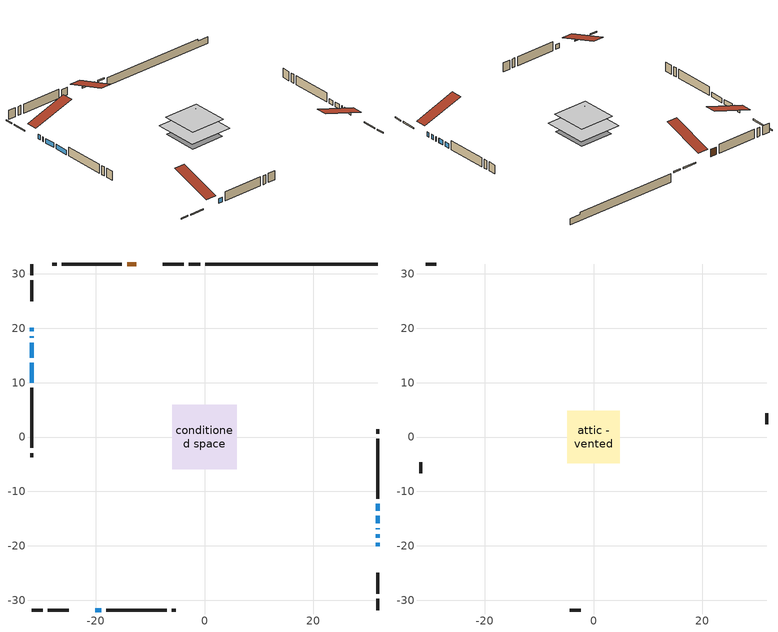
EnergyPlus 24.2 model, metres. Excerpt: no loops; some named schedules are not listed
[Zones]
conditioned space
 floor adiabatic (AdiabaticFloorConstruction): -5.97,-5.97 -5.97,5.97 5.97,5.97 5.97,-5.97 z0.46
 floor foundation (Slab1 construction): -4.68,-4.68 -4.68,4.68 4.68,4.68 4.68,-4.68 z-1.83
 floor foundation (Slab2 construction): -3.17,-3.17 -3.17,3.17 3.17,3.17 3.17,-3.17 z0
 wall outside (RimJoist1 construction): -0.81,31.82 -2.87,31.82 / -31.82,-31.82 -29.76,-31.82 / -31.82,31.82 -31.82,29.76 / 31.82,-31.82 31.82,-29.76 z0.46:0.76
 wall outside (RimJoist2 construction): -3.8,31.82 -7.68,31.82 / -28.83,-31.82 -24.94,-31.82 / -31.82,28.83 -31.82,24.94 / 31.82,-28.83 31.82,-24.94 z0.46:0.76
 wall outside (AdiabaticWallConstruction 1): -12.53,31.82 -14.25,31.82 z0.46:2.49
 wall outside (AdiabaticWallConstruction): 31.82,-20.1 31.82,-19.49 / -20.1,-31.82 -18.97,-31.82 / 31.82,-18.57 31.82,-17.88 / -31.82,20.1 -31.82,19.42 / 31.82,-16.96 31.82,-16.78 / 31.82,-15.86 31.82,-14.46 / 31.82,-13.53 31.82,-12.31 / -31.82,18.49 -31.82,18.23 / -31.82,17.31 -31.82,14.58 / -31.82,13.65 -31.82,9.97 z0.46:1.68
 wall outside (Wall1 construction): -15.18,31.82 -26.24,31.82 / -18.04,-31.82 -6.98,-31.82 / -31.82,9.04 -31.82,-2.02 / 31.82,-11.38 31.82,-0.32 z0.46:2.9
 wall outside (Wall2 construction): -27.17,31.82 -27.96,31.82 / -6.05,-31.82 -5.27,-31.82 / -31.82,-2.95 -31.82,-3.73 / 31.82,0.61 31.82,1.4 z0.46:2.9
 wall foundation (FoundationWall1 construction): 0.12,31.82,-1.83 0.12,31.82,0.46 28.65,31.82,0.46 28.65,31.82,-0.06 31.82,31.82,-0.06 31.82,31.82,-1.83
 window (WindowConstruction): 31.82,-20.1 31.82,-19.49 z0.46:1.68
 window (WindowConstruction 7): -20.1,-31.82 -18.97,-31.82 z0.46:1.68
 window (WindowConstruction 8): 31.82,-18.56 31.82,-17.89 z0.46:1.68
 window (WindowConstruction 9): -31.82,20.1 -31.82,19.42 z0.46:1.68
 window (WindowConstruction 1): 31.82,-16.96 31.82,-16.78 z0.46:1.68
 window (WindowConstruction 2): 31.82,-15.86 31.82,-14.46 z0.46:1.68
 window (WindowConstruction 3): 31.82,-13.53 31.82,-12.31 z0.46:1.68
 window (WindowConstruction 4): -31.82,18.49 -31.82,18.24 z0.46:1.68
 window (WindowConstruction 5): -31.82,17.31 -31.82,14.58 z0.46:1.68
 window (WindowConstruction 6): -31.82,13.65 -31.82,9.97 z0.46:1.68
 door (Door): -12.53,31.82 -14.25,31.82 z0.46:2.49
 ceiling adiabatic (AdiabaticFloorConstruction): 5.97,-5.97 5.97,5.97 -5.97,5.97 -5.97,-5.97 z0.46
attic - vented
 floor to conditioned space (Floor1 construction Reversed): -4.84,-4.84 -4.84,4.84 4.84,4.84 4.84,-4.84 z2.9
 floor to conditioned space (Floor2 construction Reversed): -3.23,-3.23 -3.23,3.23 3.23,3.23 3.23,-3.23 z2.9
 wall outside (Wall3 construction): -28.88,31.82 -30.89,31.82 / -4.34,-31.82 -2.33,-31.82 / -31.82,-4.66 -31.82,-6.67 / 31.82,2.33 31.82,4.33 z0.46:2.9
 roof outside (Roof1 construction): -11.6,31.82,2.9 -11.6,20.48,6.68 -8.61,20.48,6.68 -8.61,31.82,2.9; -21.03,-31.82,2.9 -21.03,-20.48,6.68 -24.01,-20.48,6.68 -24.01,-31.82,2.9; -31.82,21.03,2.9 -20.48,21.03,6.68 -20.48,24.01,6.68 -31.82,24.01,2.9; 31.82,-21.03,2.9 20.48,-21.03,6.68 20.48,-24.01,6.68 31.82,-24.01,2.9
[Building]
Building 1: Terrain=Suburbs
[Site:Location]
Estevan AP_SK: Latitude {deg}=49.21; Longitude {deg}=-102.97; Time Zone {hr}=-6; Elevation {m}=580; Keep Site Location Information=Yes
[Site:GroundTemperature:Shallow]
-2.14499, -4.68774, -4.89137, -3.68471, 1.15939, 5.98092, 10.1609, 12.8089, 13.0338, 10.8802, 6.80675, 2.13313
[Site:WaterMainsTemperature]
Calculation Method=Schedule; Temperature Schedule=mains temperature schedule
[Material] Roughness=Rough; Thermal Absorptance=0.9
Name | Thickness {m} | Conductivity {W/m-K} | Density {kg/m3} | Specific Heat {J/kg-K} | Solar Absorptance | Visible Absorptance
asphalt or fiberglass shingles | 0.00635 | 0.162714 | 1121.4 | 1465.45 | 0.84 | 0.84
ceiling loosefill ins | 0.169333 | 0.0480833 | 16.02 | 1046.75 | 0.7 | 0.7
ceiling loosefill ins 1 | 0.254 | 0.0480833 | 16.02 | 1046.75 | 0.7 | 0.7
ceiling stud and cavity | 0.1397 | 0.326487 | 65.682 | 1177.47 | 0.7 | 0.7
ceiling stud and cavity 1 | 0.1397 | 0.166674 | 65.682 | 1177.47 | 0.7 | 0.7
concrete 4.0 in. | 0.1016 | 1.803125 | 2242.8 | 837.4 | 0.7 | 0.7
concrete 8.0 in. | 0.2032 | 1.803125 | 2242.8 | 837.4 | 0.7 | 0.7
door material | 0.04445 | 0.0451087 | 512.64 | 1214.23 | 0.7 | 0.7
exterior vertical ins | 0.00577326 | 0.029427 | 32.04 | 1214.23 | 0.7 | 0.7
floor covering | 0.0127 | 0.0433444 | 54.468 | 1339.84 | 0.6 | 0.6
floor rigid ins; wall rigid ins | 0.512978 | 0.029427 | 32.04 | 1214.23 | 0.7 | 0.7
floor stud and cavity | 0.1397 | 1.75129 | 37.0049 | 1207.88 | 0.7 | 0.7
furniture material conditioned space 1 | 0.1524 | 0.115458 | 640.8 | 1214.23 | 0.6 | 0.6
gypsum board | 0.0127 | 0.160291 | 801 | 837.4 | 0.6 | 0.6
gypsum board 1 | 0.0127 | 0.160291 | 801 | 837.4 | 0.7 | 0.7
osb sheathing 0.5 in. | 0.0127 | 0.115458 | 512.64 | 1214.23 | 0.7 | 0.7
osb sheathing 0.75 in. | 0.01905 | 0.115458 | 512.64 | 1214.23 | 0.7 | 0.7
osb sheathing 2.0 in. | 0.0508 | 0.115458 | 512.64 | 1214.23 | 0.7 | 0.7
rim joist stud and cavity | 0.0508 | 0.271007 | 50.32683 | 1063.81 | 0.6 | 0.6
rim joist stud and cavity 1 | 0.0508 | 0.0310355 | 125.044 | 1163.47 | 0.6 | 0.6
wall stud and cavity | 0.1397 | 0.114817 | 139.0536 | 1170.24 | 0.7 | 0.7
wall stud and cavity 1 | 0.1397 | 0.141173 | 139.0536 | 1170.24 | 0.7 | 0.7
wall stud and cavity 2 | 0.0889 | 6.1454 | 50.32683 | 1063.81 | 0.6 | 0.6
wall stud and cavity 3 | 0.0889 | 0.380278 | 52.3479 | 1209.89 | 0.7 | 0.7
wall stud and cavity 4 | 0.0889 | 0.391764 | 83.0341 | 1211.67 | 0.7 | 0.7
wood siding | 0.0254 | 0.102417 | 544.68 | 1172.36 | 0 | 0
wood siding 1 | 0.00254 | 0.102417 | 544.68 | 1172.36 | 0 | 0
wood siding 2; wood siding 3; wood siding 4 | 0.0254 | 0.102417 | 544.68 | 1172.36 | 0.7 | 0.7
[WindowMaterial:SimpleGlazingSystem]
Name | U-Factor {W/m2-K} | Solar Heat Gain Coefficient
WindowMaterial | 1.916325 | 0.56
WindowMaterial 1 | 1.99184 | 0.47
WindowMaterial 2 | 1.90894 | 0.57
WindowMaterial 3 | 1.89475 | 0.59
WindowMaterial 4 | 1.98616 | 0.48
WindowMaterial 5 | 1.88055 | 0.6
WindowMaterial 6 | 1.853867 | 0.63
WindowMaterial 7 | 1.92087 | 0.56
WindowMaterial 8 | 5.22149 | 0.66
[Construction]
AdiabaticFloorConstruction: floor stud and cavity, floor rigid ins, osb sheathing 0.75 in., floor covering
AdiabaticWallConstruction: wood siding 3, wall rigid ins, wall stud and cavity 3, gypsum board
AdiabaticWallConstruction 1: wood siding 4, wall rigid ins, wall stud and cavity 3, gypsum board
Door: door material
Floor1 construction Reversed: gypsum board, ceiling stud and cavity, ceiling loosefill ins
Floor2 construction Reversed: gypsum board, ceiling stud and cavity 1, ceiling loosefill ins 1
FoundationWall1 construction: concrete 8.0 in., gypsum board 1
furniture construction conditioned space 1: furniture material conditioned space 1
PartitionWallConstruction: gypsum board, wall stud and cavity 4, gypsum board
RimJoist1 construction: wood siding 2, rim joist stud and cavity
RimJoist2 construction: wood siding 2, osb sheathing 2.0 in., rim joist stud and cavity 1
Roof1 construction: asphalt or fiberglass shingles
Slab1 construction; Slab2 construction: concrete 4.0 in.
Wall1 construction: wood siding, osb sheathing 0.5 in., wall stud and cavity, gypsum board
Wall2 construction: wood siding, osb sheathing 0.5 in., wall stud and cavity 1, gypsum board
Wall3 construction: wood siding 1, wall stud and cavity 2
WindowConstruction: WindowMaterial
WindowConstruction 1: WindowMaterial 1
WindowConstruction 2: WindowMaterial 2
WindowConstruction 3: WindowMaterial 3
WindowConstruction 4: WindowMaterial 4
WindowConstruction 5: WindowMaterial 5
WindowConstruction 6: WindowMaterial 6
WindowConstruction 7: WindowMaterial 7
WindowConstruction 8; WindowConstruction 9: WindowMaterial 8
[Zone] Multiplier=1; Part of Total Floor Area=Yes
Name | Volume {m3}
attic - vented | 83.176
conditioned space | 576.2
[Space]
Name | Zone | Volume {m3}
attic - vented 1 | attic - vented | 83.176
conditioned space 1 | conditioned space | 576.2
[ZoneInfiltration:EffectiveLeakageArea]
infil attic - vented 1: Zone or Space=attic - vented 1; Schedule=Always On Discrete; Effective Air Leakage Area {cm2}=4647.43; Stack Coefficient=0.000432415; Wind Coefficient=1.40498e-05
[ZoneMixing]
whole house fan mix: Zone or Space=attic - vented; Schedule=Always On Continuous; Design Flow Rate Calculation Method=Flow/Zone; Design Flow Rate {m3/s}=0; Source Zone or Space=conditioned space
[SurfaceProperty:ExposedFoundationPerimeter] Exposed Perimeter Calculation Method=TotalExposedPerimeter
Name | Total Exposed Perimeter {m}
Slab1 | 31.699
Slab2 | 18.288
[InternalMass] Zone or ZoneList=conditioned space; Space or SpaceList=conditioned space 1
Name | Construction | Surface Area {m2}
furniture mass conditioned space 1 | furniture construction conditioned space 1 | 108.252
partition wall mass | PartitionWallConstruction | 270.63
[Lights]
interior lighting: Zone or ZoneList or Space or SpaceList=conditioned space 1; Schedule=interior lighting schedule; Design Level Calculation Method=LightingLevel; Lighting Level {W}=343.2; Return Air Fraction=0; Fraction Radiant=0.6; Fraction Visible=0.2; Fraction Replaceable=1
[People]
occupants: Zone or ZoneList or Space or SpaceList=conditioned space 1; Number of People Schedule=occupants schedule; Number of People Calculation Method=People; Number of People=3; Fraction Radiant=0.314171; Sensible Heat Fraction=0.56303; Activity Level Schedule=occupants activity schedule; Carbon Dioxide Generation Rate {m3/s-W}=0; Enable ASHRAE 55 Comfort Warnings=No; Mean Radiant Temperature Calculation Type=EnclosureAveraged
[ElectricEquipment] Zone or ZoneList or Space or SpaceList=conditioned space 1; Design Level Calculation Method=EquipmentLevel
Name | Schedule | Design Level {W} | Fraction Latent | Fraction Radiant | Fraction Lost
clothes dryer | clothes dryer schedule | 140.772 | 0.015 | 0.081 | 0.85
clothes washer | clothes washer schedule | 32.1985 | 0.03 | 0.162 | 0.7
cooking range | cooking range schedule | 215.147 | 0.08 | 0.432 | 0.2
dishwasher | dishwasher schedule | 66.8632 | 0.3 | 0.18 | 0.4
fridge | fridge schedule | 72.9452 | 0 | 0.6 | 0
mech vent house fan | mech vent house fan schedule | 0 | 0 | 0 | 1
mech vent house fan cfis | mech vent house fan cfis schedule | 0 | 0 | 0 | 0
misc plug loads | misc plug loads schedule | 494.7 | 0.045 | 0.513 | 0.1
whole house fan | Always On Discrete | 0 | 0 | 0 | 1
[OtherEquipment] Zone or ZoneList or Space or SpaceList=conditioned space 1; Design Level Calculation Method=EquipmentLevel
Name | Fuel Type | Schedule | Design Level {W} | Fraction Latent | Fraction Radiant | Fraction Lost
clothes dryer 1 | Electricity | clothes dryer schedule | 0 | 0.015 | 0.081 | 0.85
cooking range 1 | Electricity | cooking range schedule | 0 | 0.08 | 0.432 | 0.2
general water use latent | None | general water use schedule | 62.594 | 1 | 0 | 0
general water use sensible | None | general water use schedule | -61.6891 | 0 | 0.6 | 0
mech vent house fan latent load | None | Always On Discrete | 0 | 1 | 0 | 0
mech vent house fan sensible load | None | Always On Discrete | 0 | 0 | 0 | 0
water heater energy adjustment1 | NaturalGas | Always On Discrete | 0.01 | 0 | 0 | 1
[ZoneInfiltration:DesignFlowRate] Zone or ZoneList or Space or SpaceList=conditioned space 1; Schedule=Always On Discrete; Design Flow Rate Calculation Method=Flow/Zone; Design Flow Rate {m3/s}=0
infil flow; natural vent flow; whole house fan flow
[AvailabilityManager:Scheduled]
central ac and furnace airloop Availability Manager: Schedule=Always On Discrete
[Foundation:Kiva] Initial Indoor Air Temperature {C}=21; Wall Depth Below Slab {m}=0.2032
Name | Wall Height Above Grade {m} | Custom Block Material Name 1 | Custom Block Depth 1 {m} | Custom Block X Position 1 {m} | Custom Block Z Position 1 {m}
Foundation Kiva 1 | 0.460004 | exterior vertical ins | 2.28999 | 0.2159 | 0
Foundation Kiva 2 | 0.1016
[Foundation:Kiva:Settings]
Soil Conductivity {W/m-K}=0.849921; Soil Density {kg/m3}=1842.3; Soil Specific Heat {J/kg-K}=418.7; Ground Solar Absorptivity=0.9; Ground Thermal Absorptivity=0.9; Ground Surface Roughness {m}=0.03; Far-Field Width {m}=40; Deep-Ground Boundary Condition=ZeroFlux; Deep-Ground Depth {m}=40; Minimum Cell Dimension {m}=0.2; Maximum Cell Growth Coefficient=3; Simulation Timestep=Timestep
[Exterior:Lights]
exterior lighting: Schedule=exterior lighting schedule; Design Level {W}=75.6
[EnergyManagementSystem:GlobalVariable]
central_ac_and_furnace_airloop_Fan_RTF
infil_program_Qfan
infil_program_Qinf
natural_vent_program_Qnv
natural_vent_program_Qwhf
[EnergyManagementSystem:Sensor]
Name | Output:Variable or Output:Meter Index Key | Output:Variable or Output:Meter
airflow_gain | infil flow | Infiltration Sensible Heat Gain Energy
airflow_gain_1 | natural vent flow | Infiltration Sensible Heat Gain Energy
airflow_gain_2 | whole house fan flow | Infiltration Sensible Heat Gain Energy
airflow_loss | infil flow | Infiltration Sensible Heat Loss Energy
airflow_loss_1 | natural vent flow | Infiltration Sensible Heat Loss Energy
airflow_loss_2 | whole house fan flow | Infiltration Sensible Heat Loss Energy
clg_load_cond |  | Cooling:EnergyTransfer:Zone:CONDITIONED SPACE
clg_sp_s; clg_sp_s_1 | cooling setpoint | Schedule Value
clothes_dryer_exhaust_0_sch_s | clothes dryer exhaust 0 schedule | Schedule Value
cool_season | cooling season schedule | Schedule Value
htg_load_cond |  | Heating:EnergyTransfer:Zone:CONDITIONED SPACE
htg_sp_s; htg_sp_s_1 | heating setpoint | Schedule Value
ig_ee_conv | clothes dryer | Electric Equipment Convective Heating Energy
ig_ee_conv_2 | cooking range | Electric Equipment Convective Heating Energy
ig_ee_conv_4 | fridge | Electric Equipment Convective Heating Energy
ig_ee_conv_5 | misc plug loads | Electric Equipment Convective Heating Energy
ig_ee_conv_6 | whole house fan | Electric Equipment Convective Heating Energy
ig_ee_rad | clothes dryer | Electric Equipment Radiant Heating Energy
ig_ee_rad_2 | cooking range | Electric Equipment Radiant Heating Energy
ig_ee_rad_4 | fridge | Electric Equipment Radiant Heating Energy
ig_ee_rad_5 | misc plug loads | Electric Equipment Radiant Heating Energy
ig_ee_rad_6 | whole house fan | Electric Equipment Radiant Heating Energy
ig_lgt_conv | interior lighting | Lights Convective Heating Energy
ig_lgt_rad | interior lighting | Lights Radiant Heating Energy
ig_lgt_vis | interior lighting | Lights Visible Radiation Heating Energy
ig_oe_conv | clothes dryer 1 | Other Equipment Convective Heating Energy
ig_oe_conv_1 | cooking range 1 | Other Equipment Convective Heating Energy
ig_oe_conv_2 | general water use latent | Other Equipment Convective Heating Energy
ig_oe_conv_3 | general water use sensible | Other Equipment Convective Heating Energy
ig_oe_conv_4 | water heater energy adjustment1 | Other Equipment Convective Heating Energy
ig_oe_rad | clothes dryer 1 | Other Equipment Radiant Heating Energy
ig_oe_rad_1 | cooking range 1 | Other Equipment Radiant Heating Energy
ig_oe_rad_2 | general water use latent | Other Equipment Radiant Heating Energy
ig_oe_rad_3 | general water use sensible | Other Equipment Radiant Heating Energy
ig_oe_rad_4 | water heater energy adjustment1 | Other Equipment Radiant Heating Energy
ig_ppl_conv | occupants | People Convective Heating Energy
ig_ppl_rad | occupants | People Radiant Heating Energy
im_conv | furniture mass conditioned space 1 | Surface Inside Face Convection Heat Gain Energy
im_conv_1 | partition wall mass | Surface Inside Face Convection Heat Gain Energy
im_ig | furniture mass conditioned space 1 | Surface Inside Face Internal Gains Radiation Heat Gain Energy
im_ig_1 | partition wall mass | Surface Inside Face Internal Gains Radiation Heat Gain Energy
im_lgt | furniture mass conditioned space 1 | Surface Inside Face Lights Radiation Heat Gain Energy
im_lgt_1 | partition wall mass | Surface Inside Face Lights Radiation Heat Gain Energy
im_sol | furniture mass conditioned space 1 | Surface Inside Face Solar Radiation Heat Gain Energy
im_sol_1 | partition wall mass | Surface Inside Face Solar Radiation Heat Gain Energy
im_surf | furniture mass conditioned space 1 | Surface Inside Face Net Surface Thermal Radiation Heat Gain Energy
im_surf_1 | partition wall mass | Surface Inside Face Net Surface Thermal Radiation Heat Gain Energy
mv_conv | mech vent house fan | Electric Equipment Convective Heating Energy
mv_conv_1 | mech vent house fan cfis | Electric Equipment Convective Heating Energy
mv_conv_2 | mech vent house fan latent load | Other Equipment Convective Heating Energy
mv_conv_3 | mech vent house fan sensible load | Other Equipment Convective Heating Energy
mv_rad | mech vent house fan | Electric Equipment Radiant Heating Energy
mv_rad_1 | mech vent house fan cfis | Electric Equipment Radiant Heating Energy
mv_rad_2 | mech vent house fan latent load | Other Equipment Radiant Heating Energy
mv_rad_3 | mech vent house fan sensible load | Other Equipment Radiant Heating Energy
natural_vent_s | natural vent schedule | Schedule Value
out_pb_s |  | Site Outdoor Air Barometric Pressure
out_wt_s |  | Site Outdoor Air Humidity Ratio
site_vw_s |  | Site Wind Speed
ss_back_out | Window1 | Surface Window Shortwave from Zone Back Out Window Heat Transfer Rate
ss_back_out_1 | Window10 | Surface Window Shortwave from Zone Back Out Window Heat Transfer Rate
ss_back_out_2 | Window12 | Surface Window Shortwave from Zone Back Out Window Heat Transfer Rate
ss_back_out_3 | Window14 | Surface Window Shortwave from Zone Back Out Window Heat Transfer Rate
ss_back_out_4 | Window2 | Surface Window Shortwave from Zone Back Out Window Heat Transfer Rate
ss_back_out_5 | Window3 | Surface Window Shortwave from Zone Back Out Window Heat Transfer Rate
ss_back_out_6 | Window5 | Surface Window Shortwave from Zone Back Out Window Heat Transfer Rate
ss_back_out_7 | Window6 | Surface Window Shortwave from Zone Back Out Window Heat Transfer Rate
ss_back_out_8 | Window7 | Surface Window Shortwave from Zone Back Out Window Heat Transfer Rate
ss_back_out_9 | Window9 | Surface Window Shortwave from Zone Back Out Window Heat Transfer Rate
ss_conv | Door1 | Surface Inside Face Convection Heat Gain Energy
ss_conv_1 | Window1 | Surface Inside Face Convection Heat Gain Energy
ss_conv_10 | Window9 | Surface Inside Face Convection Heat Gain Energy
ss_conv_2 | Window10 | Surface Inside Face Convection Heat Gain Energy
ss_conv_3 | Window12 | Surface Inside Face Convection Heat Gain Energy
ss_conv_4 | Window14 | Surface Inside Face Convection Heat Gain Energy
ss_conv_5 | Window2 | Surface Inside Face Convection Heat Gain Energy
ss_conv_6 | Window3 | Surface Inside Face Convection Heat Gain Energy
ss_conv_7 | Window5 | Surface Inside Face Convection Heat Gain Energy
ss_conv_8 | Window6 | Surface Inside Face Convection Heat Gain Energy
ss_conv_9 | Window7 | Surface Inside Face Convection Heat Gain Energy
ss_ig | Door1 | Surface Inside Face Internal Gains Radiation Heat Gain Energy
ss_ig_1 | Window1 | Surface Inside Face Internal Gains Radiation Heat Gain Energy
ss_ig_10 | Window9 | Surface Inside Face Internal Gains Radiation Heat Gain Energy
ss_ig_2 | Window10 | Surface Inside Face Internal Gains Radiation Heat Gain Energy
ss_ig_3 | Window12 | Surface Inside Face Internal Gains Radiation Heat Gain Energy
ss_ig_4 | Window14 | Surface Inside Face Internal Gains Radiation Heat Gain Energy
ss_ig_5 | Window2 | Surface Inside Face Internal Gains Radiation Heat Gain Energy
ss_ig_6 | Window3 | Surface Inside Face Internal Gains Radiation Heat Gain Energy
ss_ig_7 | Window5 | Surface Inside Face Internal Gains Radiation Heat Gain Energy
ss_ig_8 | Window6 | Surface Inside Face Internal Gains Radiation Heat Gain Energy
ss_ig_9 | Window7 | Surface Inside Face Internal Gains Radiation Heat Gain Energy
ss_lgt | Door1 | Surface Inside Face Lights Radiation Heat Gain Energy
ss_sol | Door1 | Surface Inside Face Solar Radiation Heat Gain Energy
ss_surf | Door1 | Surface Inside Face Net Surface Thermal Radiation Heat Gain Energy
ss_surf_1 | Window1 | Surface Inside Face Net Surface Thermal Radiation Heat Gain Energy
ss_surf_10 | Window9 | Surface Inside Face Net Surface Thermal Radiation Heat Gain Energy
ss_surf_2 | Window10 | Surface Inside Face Net Surface Thermal Radiation Heat Gain Energy
ss_surf_3 | Window12 | Surface Inside Face Net Surface Thermal Radiation Heat Gain Energy
ss_surf_4 | Window14 | Surface Inside Face Net Surface Thermal Radiation Heat Gain Energy
ss_surf_5 | Window2 | Surface Inside Face Net Surface Thermal Radiation Heat Gain Energy
ss_surf_6 | Window3 | Surface Inside Face Net Surface Thermal Radiation Heat Gain Energy
ss_surf_7 | Window5 | Surface Inside Face Net Surface Thermal Radiation Heat Gain Energy
ss_surf_8 | Window6 | Surface Inside Face Net Surface Thermal Radiation Heat Gain Energy
ss_surf_9 | Window7 | Surface Inside Face Net Surface Thermal Radiation Heat Gain Energy
ss_trans_in | Window1 | Surface Window Transmitted Solar Radiation Rate
ss_trans_in_1 | Window10 | Surface Window Transmitted Solar Radiation Rate
ss_trans_in_2 | Window12 | Surface Window Transmitted Solar Radiation Rate
ss_trans_in_3 | Window14 | Surface Window Transmitted Solar Radiation Rate
ss_trans_in_4 | Window2 | Surface Window Transmitted Solar Radiation Rate
ss_trans_in_5 | Window3 | Surface Window Transmitted Solar Radiation Rate
ss_trans_in_6 | Window5 | Surface Window Transmitted Solar Radiation Rate
ss_trans_in_7 | Window6 | Surface Window Transmitted Solar Radiation Rate
ss_trans_in_8 | Window7 | Surface Window Transmitted Solar Radiation Rate
ss_trans_in_9 | Window9 | Surface Window Transmitted Solar Radiation Rate
ss_trans_out | Window1 | Surface Inside Face Initial Transmitted Diffuse Transmitted Out Window Solar Radiation Rate
ss_trans_out_1 | Window10 | Surface Inside Face Initial Transmitted Diffuse Transmitted Out Window Solar Radiation Rate
ss_trans_out_2 | Window12 | Surface Inside Face Initial Transmitted Diffuse Transmitted Out Window Solar Radiation Rate
ss_trans_out_3 | Window14 | Surface Inside Face Initial Transmitted Diffuse Transmitted Out Window Solar Radiation Rate
ss_trans_out_4 | Window2 | Surface Inside Face Initial Transmitted Diffuse Transmitted Out Window Solar Radiation Rate
ss_trans_out_5 | Window3 | Surface Inside Face Initial Transmitted Diffuse Transmitted Out Window Solar Radiation Rate
ss_trans_out_6 | Window5 | Surface Inside Face Initial Transmitted Diffuse Transmitted Out Window Solar Radiation Rate
ss_trans_out_7 | Window6 | Surface Inside Face Initial Transmitted Diffuse Transmitted Out Window Solar Radiation Rate
ss_trans_out_8 | Window7 | Surface Inside Face Initial Transmitted Diffuse Transmitted Out Window Solar Radiation Rate
ss_trans_out_9 | Window9 | Surface Inside Face Initial Transmitted Diffuse Transmitted Out Window Solar Radiation Rate
s_conv | Floor1 | Surface Inside Face Convection Heat Gain Energy
s_conv_1 | Floor2 | Surface Inside Face Convection Heat Gain Energy
s_conv_10 | RimJoist2:180 | Surface Inside Face Convection Heat Gain Energy
s_conv_11 | RimJoist2:270 | Surface Inside Face Convection Heat Gain Energy
s_conv_12 | RimJoist2:90 | Surface Inside Face Convection Heat Gain Energy
s_conv_13 | Slab1 | Surface Inside Face Convection Heat Gain Energy
s_conv_14 | Slab2 | Surface Inside Face Convection Heat Gain Energy
s_conv_15 | Wall1:0 | Surface Inside Face Convection Heat Gain Energy
s_conv_16 | Wall1:180 | Surface Inside Face Convection Heat Gain Energy
s_conv_17 | Wall1:270 | Surface Inside Face Convection Heat Gain Energy
s_conv_18 | Wall1:90 | Surface Inside Face Convection Heat Gain Energy
s_conv_19 | Wall2:0 | Surface Inside Face Convection Heat Gain Energy
s_conv_2 | FoundationWall1 | Surface Inside Face Convection Heat Gain Energy
s_conv_20 | Wall2:180 | Surface Inside Face Convection Heat Gain Energy
s_conv_21 | Wall2:270 | Surface Inside Face Convection Heat Gain Energy
s_conv_22 | Wall2:90 | Surface Inside Face Convection Heat Gain Energy
s_conv_3 | inferred conditioned ceiling | Surface Inside Face Convection Heat Gain Energy
s_conv_4 | inferred conditioned floor | Surface Inside Face Convection Heat Gain Energy
s_conv_5 | RimJoist1:0 | Surface Inside Face Convection Heat Gain Energy
s_conv_6 | RimJoist1:180 | Surface Inside Face Convection Heat Gain Energy
s_conv_7 | RimJoist1:270 | Surface Inside Face Convection Heat Gain Energy
s_conv_8 | RimJoist1:90 | Surface Inside Face Convection Heat Gain Energy
s_conv_9 | RimJoist2:0 | Surface Inside Face Convection Heat Gain Energy
s_ig | Floor1 | Surface Inside Face Internal Gains Radiation Heat Gain Energy
s_ig_1 | Floor2 | Surface Inside Face Internal Gains Radiation Heat Gain Energy
s_ig_10 | RimJoist2:180 | Surface Inside Face Internal Gains Radiation Heat Gain Energy
s_ig_11 | RimJoist2:270 | Surface Inside Face Internal Gains Radiation Heat Gain Energy
s_ig_12 | RimJoist2:90 | Surface Inside Face Internal Gains Radiation Heat Gain Energy
s_ig_13 | Slab1 | Surface Inside Face Internal Gains Radiation Heat Gain Energy
s_ig_14 | Slab2 | Surface Inside Face Internal Gains Radiation Heat Gain Energy
s_ig_15 | Wall1:0 | Surface Inside Face Internal Gains Radiation Heat Gain Energy
s_ig_16 | Wall1:180 | Surface Inside Face Internal Gains Radiation Heat Gain Energy
s_ig_17 | Wall1:270 | Surface Inside Face Internal Gains Radiation Heat Gain Energy
s_ig_18 | Wall1:90 | Surface Inside Face Internal Gains Radiation Heat Gain Energy
s_ig_19 | Wall2:0 | Surface Inside Face Internal Gains Radiation Heat Gain Energy
